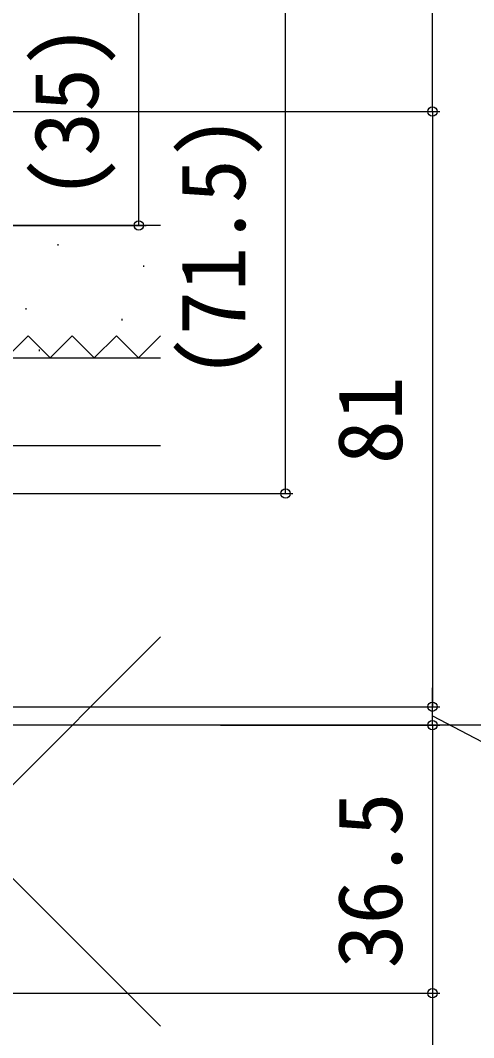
# Model space of a CAD drawing. Units: millimetres, scale not verified. Extents: x -525 to 525, y -783 to 779.
# Drawn here: x 286.2 to 347.9, y 156.5 to 295 of the extents above; entities that cross this region are included whole.
import ezdxf
from ezdxf.enums import TextEntityAlignment as Align

# ---------------------------------------------------------------- set-up
doc = ezdxf.new("R2010")
doc.units = ezdxf.units.MM
doc.header["$LTSCALE"] = 4
for name, color, linetype in [('0-5_YKK_12', 2, 'Continuous'), ('0-8_YKK_D', 6, 'Continuous'), ('0-A_YSS_K', 3, 'Continuous'), ('0-B_YSS_KE', 3, 'Continuous')]:
    doc.layers.add(name, color=color, linetype=linetype)
doc.styles.add('ＭＳ ゴシック', font='')
doc.styles.get('ＭＳ ゴシック').set_extended_font_data('MS Gothic')

msp = doc.modelspace()

# ---------------------------------------------------------------- linework, layer by layer
at = {"layer": '0-5_YKK_12'}
msp.add_line((388.098, 199.043), (-356.311, 199.043), dxfattribs=at)
at = {"layer": '0-8_YKK_D'}
for p, q in [((302.33, 267.041), (302.33, 302.042)), ((322.33, 230.542), (322.33, 302.041)), ((342.33, 282.542), (342.33, 302.041)), ((201.97, 282.542), (343.33, 282.542)), ((259.681, 282.542), (343.33, 282.542)), ((342.33, 282.542), (342.33, 201.542)), ((236.098, 267.041), (303.33, 267.041)), ((226.97, 230.542), (323.33, 230.542)), ((342.33, 201.542), (342.33, 204.092)), ((201.97, 201.542), (343.33, 201.542)), ((313.462, 201.542), (343.33, 201.542)), ((342.33, 199.043), (342.33, 201.542)), ((342.33, 199.043), (342.33, 201.542)), ((313.462, 199.043), (343.33, 199.043)), ((313.462, 199.043), (343.33, 199.043)), ((342.33, 199.043), (342.33, 196.493)), ((342.33, 199.043), (342.33, 162.543)), ((203.27, 162.543), (343.33, 162.543)), ((315.256, 162.543), (343.33, 162.543))]:
    msp.add_line(p, q, dxfattribs=at)
for points in [[(342.33, 200.292), (365.404, 188.215), (365.404, 165.987)], [(342.33, 162.543), (342.33, 136.542), (342.33, 104.197)]]:
    msp.add_lwpolyline(points, dxfattribs=at)
for centre in [(342.33, 282.542), (342.33, 282.542), (302.33, 267.041), (322.33, 230.542), (342.33, 201.542), (342.33, 201.542), (342.33, 199.043), (342.33, 199.043), (342.33, 162.543), (342.33, 162.543)]:
    msp.add_circle(centre, 0.637, dxfattribs=at)
at = {"layer": '0-A_YSS_K'}
for p, q in [((291.317, 264.505), (291.317, 264.305)), ((302.948, 261.597), (302.948, 261.397)), ((286.956, 255.782), (286.956, 255.582)), ((300.04, 254.328), (300.04, 254.128)), ((288.768, 250.149), (288.768, 249.949)), ((262.27, 249.041), (305.27, 249.041)), ((226.27, 237.043), (305.27, 158.043)), ((305.27, 237.041), (262.27, 237.041)), ((226.27, 132.043), (305.27, 211.042))]:
    msp.add_line(p, q, dxfattribs=at)
msp.add_lwpolyline([(266.27, 249.041), (269.27, 252.041), (272.27, 249.041), (275.27, 252.041), (278.27, 249.041), (281.27, 252.041), (284.27, 249.041), (287.27, 252.041), (290.27, 249.041), (293.27, 252.041), (296.27, 249.041), (299.27, 252.041), (302.27, 249.041), (305.27, 252.041)], dxfattribs=at)
at = {"layer": '0-B_YSS_KE'}
msp.add_line((305.27, 267.041), (230.27, 267.041), dxfattribs=at)
msp.add_lwpolyline([(305.27, 237.043), (226.27, 237.043), (226.27, 132.043), (305.27, 132.043)], dxfattribs=at)

# ---------------------------------------------------------------- texts
at = {"layer": '0-8_YKK_D', "style": 'ＭＳ ゴシック'}
for s, p in [('(35)', (299.466, 270.53)), ('(71.5)', (319.466, 246.144)), ('81', (340.83, 234.542)), ('36.5', (340.83, 165.929))]:
    msp.add_text(s, height=8.798, rotation=90, dxfattribs=at).set_placement(p, align=Align.BOTTOM_LEFT)

doc.saveas('drawing.dxf')
